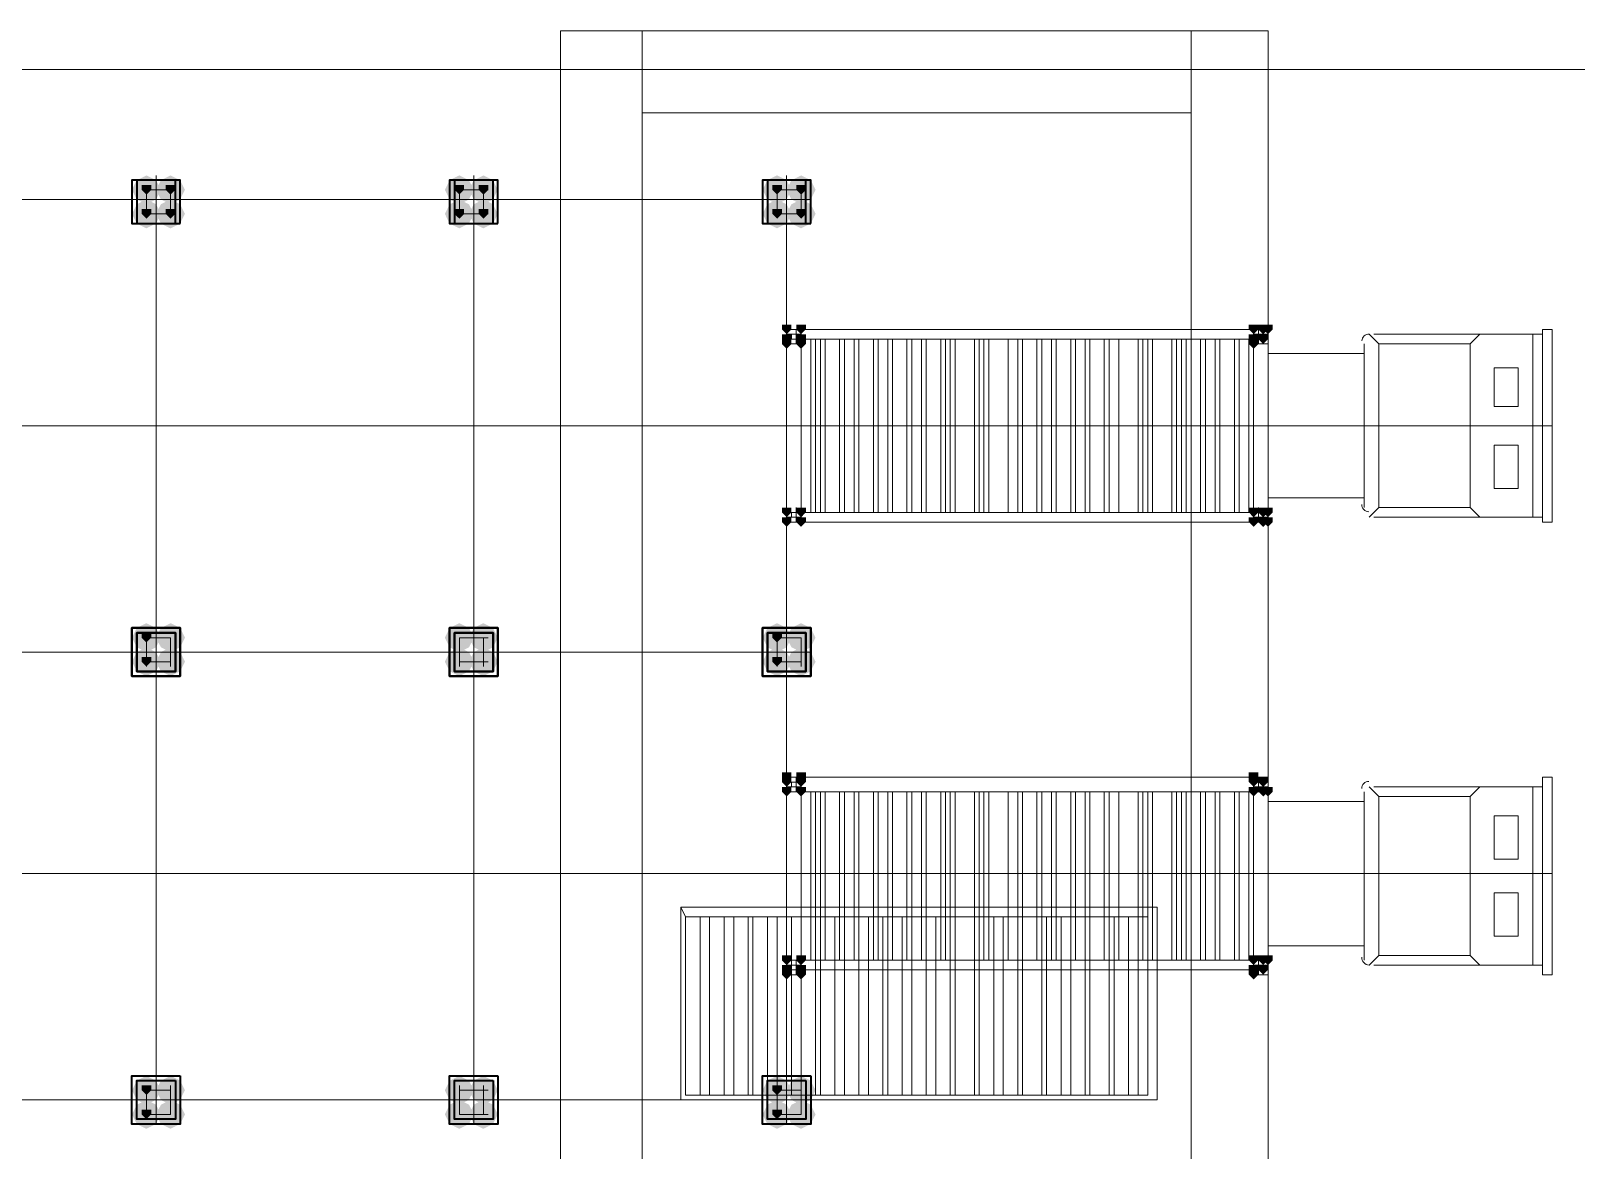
# Model space of a CAD drawing. Header units: millimetres. Extents: x 2315 to 4619, y 1334 to 1897.
# Drawn here: x 3820.27 to 3839.87, y 1516.51 to 1530.7 of the extents above; entities that cross this region are included whole.
import ezdxf

# ---------------------------------------------------------------- set-up
doc = ezdxf.new("R2010")
doc.units = ezdxf.units.MM
for name, color, linetype in [('PDF_9双点划线层', 5, 'Continuous'), ('PDF_中心线层', 1, 'Continuous'), ('PDF_剖面线层', 4, 'Continuous'), ('PDF_双点画线', 5, 'Continuous'), ('PDF_粗实线层', 7, 'Continuous'), ('PDF_细实线层', 7, 'Continuous')]:
    doc.layers.add(name, color=color, linetype=linetype)
doc.layers.add('PDF_转运站初步方案', color=7, linetype='Continuous', true_color=0x00b85c)

msp = doc.modelspace()

# ---------------------------------------------------------------- hatches: boundary and pattern name
at = {"layer": 'PDF_中心线层', "transparency": 33554559}
for points in [[(3821.733, 1528.747), (3821.672, 1528.747), (3821.672, 1528.686), (3821.733, 1528.625), (3821.794, 1528.686), (3821.794, 1528.747)], [(3821.733, 1528.747), (3821.672, 1528.747), (3821.672, 1528.686), (3821.733, 1528.625), (3821.794, 1528.686), (3821.794, 1528.747)], [(3822.039, 1528.747), (3821.978, 1528.747), (3821.978, 1528.686), (3822.039, 1528.625), (3822.1, 1528.686), (3822.1, 1528.747)], [(3825.704, 1528.747), (3825.642, 1528.747), (3825.642, 1528.686), (3825.704, 1528.625), (3825.765, 1528.686), (3825.765, 1528.747)], [(3826.009, 1528.747), (3825.948, 1528.747), (3825.948, 1528.686), (3826.009, 1528.625), (3826.07, 1528.686), (3826.07, 1528.747)], [(3829.735, 1528.747), (3829.674, 1528.747), (3829.674, 1528.686), (3829.735, 1528.625), (3829.796, 1528.686), (3829.796, 1528.747)], [(3829.735, 1528.747), (3829.674, 1528.747), (3829.674, 1528.686), (3829.735, 1528.625), (3829.796, 1528.686), (3829.796, 1528.747)], [(3830.04, 1528.747), (3829.979, 1528.747), (3829.979, 1528.686), (3830.04, 1528.625), (3830.101, 1528.686), (3830.101, 1528.747)], [(3821.733, 1528.442), (3821.672, 1528.442), (3821.672, 1528.381), (3821.733, 1528.32), (3821.794, 1528.381), (3821.794, 1528.442)], [(3821.733, 1528.442), (3821.672, 1528.442), (3821.672, 1528.381), (3821.733, 1528.32), (3821.794, 1528.381), (3821.794, 1528.442)], [(3822.039, 1528.442), (3821.978, 1528.442), (3821.978, 1528.381), (3822.039, 1528.32), (3822.1, 1528.381), (3822.1, 1528.442)], [(3825.704, 1528.442), (3825.642, 1528.442), (3825.642, 1528.381), (3825.704, 1528.32), (3825.765, 1528.381), (3825.765, 1528.442)], [(3826.009, 1528.442), (3825.948, 1528.442), (3825.948, 1528.381), (3826.009, 1528.32), (3826.07, 1528.381), (3826.07, 1528.442)], [(3829.735, 1528.442), (3829.674, 1528.442), (3829.674, 1528.381), (3829.735, 1528.32), (3829.796, 1528.381), (3829.796, 1528.442)], [(3829.735, 1528.442), (3829.674, 1528.442), (3829.674, 1528.381), (3829.735, 1528.32), (3829.796, 1528.381), (3829.796, 1528.442)], [(3830.04, 1528.442), (3829.979, 1528.442), (3829.979, 1528.381), (3830.04, 1528.32), (3830.101, 1528.381), (3830.101, 1528.442)], [(3821.733, 1523.067), (3821.672, 1523.067), (3821.672, 1523.005), (3821.733, 1522.944), (3821.794, 1523.005), (3821.794, 1523.067)], [(3821.733, 1523.067), (3821.672, 1523.067), (3821.672, 1523.005), (3821.733, 1522.944), (3821.794, 1523.005), (3821.794, 1523.067)], [(3829.735, 1523.067), (3829.674, 1523.067), (3829.674, 1523.005), (3829.735, 1522.944), (3829.796, 1523.005), (3829.796, 1523.067)], [(3829.735, 1523.067), (3829.674, 1523.067), (3829.674, 1523.005), (3829.735, 1522.944), (3829.796, 1523.005), (3829.796, 1523.067)], [(3821.733, 1522.761), (3821.672, 1522.761), (3821.672, 1522.7), (3821.733, 1522.639), (3821.794, 1522.7), (3821.794, 1522.761)], [(3821.733, 1522.761), (3821.672, 1522.761), (3821.672, 1522.7), (3821.733, 1522.639), (3821.794, 1522.7), (3821.794, 1522.761)], [(3829.735, 1522.761), (3829.674, 1522.761), (3829.674, 1522.7), (3829.735, 1522.639), (3829.796, 1522.7), (3829.796, 1522.761)], [(3829.735, 1522.761), (3829.674, 1522.761), (3829.674, 1522.7), (3829.735, 1522.639), (3829.796, 1522.7), (3829.796, 1522.761)], [(3821.733, 1517.325), (3821.672, 1517.325), (3821.672, 1517.264), (3821.733, 1517.203), (3821.794, 1517.264), (3821.794, 1517.325)], [(3829.735, 1517.325), (3829.674, 1517.325), (3829.674, 1517.264), (3829.735, 1517.203), (3829.796, 1517.264), (3829.796, 1517.325)], [(3821.733, 1517.02), (3821.672, 1517.02), (3821.672, 1516.958), (3821.733, 1516.897), (3821.794, 1516.958), (3821.794, 1517.02)], [(3829.735, 1517.02), (3829.674, 1517.02), (3829.674, 1516.958), (3829.735, 1516.897), (3829.796, 1516.958), (3829.796, 1517.02)]]:
    msp.add_hatch(color=256, dxfattribs=at).paths.add_polyline_path(points)
at = {"layer": 'PDF_双点画线', "transparency": 33554559}
for points in [[(3829.857, 1526.976), (3829.796, 1526.976), (3829.796, 1526.915), (3829.857, 1526.854), (3829.918, 1526.915), (3829.918, 1526.976)], [(3829.857, 1526.976), (3829.796, 1526.976), (3829.796, 1526.915), (3829.857, 1526.854), (3829.918, 1526.915), (3829.918, 1526.976)], [(3829.857, 1526.976), (3829.796, 1526.976), (3829.796, 1526.915), (3829.857, 1526.854), (3829.918, 1526.915), (3829.918, 1526.976)], [(3829.857, 1526.854), (3829.796, 1526.854), (3829.796, 1526.792), (3829.857, 1526.731), (3829.918, 1526.792), (3829.918, 1526.854)], [(3830.04, 1526.976), (3829.979, 1526.976), (3829.979, 1526.915), (3830.04, 1526.854), (3830.101, 1526.915), (3830.101, 1526.976)], [(3830.04, 1526.976), (3829.979, 1526.976), (3829.979, 1526.915), (3830.04, 1526.854), (3830.101, 1526.915), (3830.101, 1526.976)], [(3830.04, 1526.976), (3829.979, 1526.976), (3829.979, 1526.915), (3830.04, 1526.854), (3830.101, 1526.915), (3830.101, 1526.976)], [(3830.04, 1526.854), (3829.979, 1526.854), (3829.979, 1526.792), (3830.04, 1526.731), (3830.101, 1526.792), (3830.101, 1526.854)], [(3835.782, 1526.976), (3835.721, 1526.976), (3835.721, 1526.915), (3835.782, 1526.854), (3835.843, 1526.915), (3835.843, 1526.976)], [(3835.782, 1526.976), (3835.721, 1526.976), (3835.721, 1526.915), (3835.782, 1526.854), (3835.843, 1526.915), (3835.843, 1526.976)], [(3835.782, 1526.976), (3835.721, 1526.976), (3835.721, 1526.915), (3835.782, 1526.854), (3835.843, 1526.915), (3835.843, 1526.976)], [(3835.782, 1526.854), (3835.721, 1526.854), (3835.721, 1526.792), (3835.782, 1526.731), (3835.843, 1526.792), (3835.843, 1526.854)], [(3835.904, 1526.976), (3835.843, 1526.976), (3835.843, 1526.915), (3835.904, 1526.854), (3835.965, 1526.915), (3835.965, 1526.976)], [(3835.904, 1526.854), (3835.843, 1526.854), (3835.843, 1526.792), (3835.904, 1526.731), (3835.965, 1526.792), (3835.965, 1526.854)], [(3835.965, 1526.976), (3835.904, 1526.976), (3835.904, 1526.915), (3835.965, 1526.854), (3836.026, 1526.915), (3836.026, 1526.976)], [(3829.857, 1526.792), (3829.796, 1526.792), (3829.796, 1526.731), (3829.857, 1526.67), (3829.918, 1526.731), (3829.918, 1526.792)], [(3830.04, 1526.792), (3829.979, 1526.792), (3829.979, 1526.731), (3830.04, 1526.67), (3830.101, 1526.731), (3830.101, 1526.792)], [(3835.782, 1526.792), (3835.721, 1526.792), (3835.721, 1526.731), (3835.782, 1526.67), (3835.843, 1526.731), (3835.843, 1526.792)], [(3829.857, 1524.655), (3829.796, 1524.655), (3829.796, 1524.594), (3829.857, 1524.532), (3829.918, 1524.594), (3829.918, 1524.655)], [(3829.857, 1524.655), (3829.796, 1524.655), (3829.796, 1524.594), (3829.857, 1524.532), (3829.918, 1524.594), (3829.918, 1524.655)], [(3829.857, 1524.655), (3829.796, 1524.655), (3829.796, 1524.594), (3829.857, 1524.532), (3829.918, 1524.594), (3829.918, 1524.655)], [(3830.04, 1524.655), (3829.979, 1524.655), (3829.979, 1524.594), (3830.04, 1524.532), (3830.101, 1524.594), (3830.101, 1524.655)], [(3830.04, 1524.655), (3829.979, 1524.655), (3829.979, 1524.594), (3830.04, 1524.532), (3830.101, 1524.594), (3830.101, 1524.655)], [(3830.04, 1524.655), (3829.979, 1524.655), (3829.979, 1524.594), (3830.04, 1524.532), (3830.101, 1524.594), (3830.101, 1524.655)], [(3835.782, 1524.655), (3835.721, 1524.655), (3835.721, 1524.594), (3835.782, 1524.532), (3835.843, 1524.594), (3835.843, 1524.655)], [(3835.782, 1524.655), (3835.721, 1524.655), (3835.721, 1524.594), (3835.782, 1524.532), (3835.843, 1524.594), (3835.843, 1524.655)], [(3835.782, 1524.655), (3835.721, 1524.655), (3835.721, 1524.594), (3835.782, 1524.532), (3835.843, 1524.594), (3835.843, 1524.655)], [(3835.904, 1524.655), (3835.843, 1524.655), (3835.843, 1524.594), (3835.904, 1524.532), (3835.965, 1524.594), (3835.965, 1524.655)], [(3835.965, 1524.655), (3835.904, 1524.655), (3835.904, 1524.594), (3835.965, 1524.532), (3836.026, 1524.594), (3836.026, 1524.655)], [(3829.857, 1524.532), (3829.796, 1524.532), (3829.796, 1524.471), (3829.857, 1524.41), (3829.918, 1524.471), (3829.918, 1524.532)], [(3829.857, 1524.532), (3829.796, 1524.532), (3829.796, 1524.471), (3829.857, 1524.41), (3829.918, 1524.471), (3829.918, 1524.532)], [(3829.857, 1524.532), (3829.796, 1524.532), (3829.796, 1524.471), (3829.857, 1524.41), (3829.918, 1524.471), (3829.918, 1524.532)], [(3830.04, 1524.532), (3829.979, 1524.532), (3829.979, 1524.471), (3830.04, 1524.41), (3830.101, 1524.471), (3830.101, 1524.532)], [(3830.04, 1524.532), (3829.979, 1524.532), (3829.979, 1524.471), (3830.04, 1524.41), (3830.101, 1524.471), (3830.101, 1524.532)], [(3830.04, 1524.532), (3829.979, 1524.532), (3829.979, 1524.471), (3830.04, 1524.41), (3830.101, 1524.471), (3830.101, 1524.532)], [(3835.782, 1524.532), (3835.721, 1524.532), (3835.721, 1524.471), (3835.782, 1524.41), (3835.843, 1524.471), (3835.843, 1524.532)], [(3835.782, 1524.532), (3835.721, 1524.532), (3835.721, 1524.471), (3835.782, 1524.41), (3835.843, 1524.471), (3835.843, 1524.532)], [(3835.782, 1524.532), (3835.721, 1524.532), (3835.721, 1524.471), (3835.782, 1524.41), (3835.843, 1524.471), (3835.843, 1524.532)], [(3835.904, 1524.532), (3835.843, 1524.532), (3835.843, 1524.471), (3835.904, 1524.41), (3835.965, 1524.471), (3835.965, 1524.532)], [(3835.965, 1524.532), (3835.904, 1524.532), (3835.904, 1524.471), (3835.965, 1524.41), (3836.026, 1524.471), (3836.026, 1524.532)], [(3829.857, 1521.295), (3829.796, 1521.295), (3829.796, 1521.234), (3829.857, 1521.173), (3829.918, 1521.234), (3829.918, 1521.295)], [(3829.857, 1521.234), (3829.796, 1521.234), (3829.796, 1521.173), (3829.857, 1521.112), (3829.918, 1521.173), (3829.918, 1521.234)], [(3830.04, 1521.295), (3829.979, 1521.295), (3829.979, 1521.234), (3830.04, 1521.173), (3830.101, 1521.234), (3830.101, 1521.295)], [(3830.04, 1521.234), (3829.979, 1521.234), (3829.979, 1521.173), (3830.04, 1521.112), (3830.101, 1521.173), (3830.101, 1521.234)], [(3835.782, 1521.295), (3835.721, 1521.295), (3835.721, 1521.234), (3835.782, 1521.173), (3835.843, 1521.234), (3835.843, 1521.295)], [(3835.782, 1521.234), (3835.721, 1521.234), (3835.721, 1521.173), (3835.782, 1521.112), (3835.843, 1521.173), (3835.843, 1521.234)], [(3835.904, 1521.234), (3835.843, 1521.234), (3835.843, 1521.173), (3835.904, 1521.112), (3835.965, 1521.173), (3835.965, 1521.234)], [(3829.857, 1521.112), (3829.796, 1521.112), (3829.796, 1521.051), (3829.857, 1520.99), (3829.918, 1521.051), (3829.918, 1521.112)], [(3829.857, 1521.112), (3829.796, 1521.112), (3829.796, 1521.051), (3829.857, 1520.99), (3829.918, 1521.051), (3829.918, 1521.112)], [(3829.857, 1521.112), (3829.796, 1521.112), (3829.796, 1521.051), (3829.857, 1520.99), (3829.918, 1521.051), (3829.918, 1521.112)], [(3830.04, 1521.112), (3829.979, 1521.112), (3829.979, 1521.051), (3830.04, 1520.99), (3830.101, 1521.051), (3830.101, 1521.112)], [(3830.04, 1521.112), (3829.979, 1521.112), (3829.979, 1521.051), (3830.04, 1520.99), (3830.101, 1521.051), (3830.101, 1521.112)], [(3830.04, 1521.112), (3829.979, 1521.112), (3829.979, 1521.051), (3830.04, 1520.99), (3830.101, 1521.051), (3830.101, 1521.112)], [(3835.782, 1521.112), (3835.721, 1521.112), (3835.721, 1521.051), (3835.782, 1520.99), (3835.843, 1521.051), (3835.843, 1521.112)], [(3835.782, 1521.112), (3835.721, 1521.112), (3835.721, 1521.051), (3835.782, 1520.99), (3835.843, 1521.051), (3835.843, 1521.112)], [(3835.782, 1521.112), (3835.721, 1521.112), (3835.721, 1521.051), (3835.782, 1520.99), (3835.843, 1521.051), (3835.843, 1521.112)], [(3835.904, 1521.112), (3835.843, 1521.112), (3835.843, 1521.051), (3835.904, 1520.99), (3835.965, 1521.051), (3835.965, 1521.112)], [(3835.965, 1521.112), (3835.904, 1521.112), (3835.904, 1521.051), (3835.965, 1520.99), (3836.026, 1521.051), (3836.026, 1521.112)], [(3829.857, 1518.974), (3829.796, 1518.974), (3829.796, 1518.913), (3829.857, 1518.852), (3829.918, 1518.913), (3829.918, 1518.974)], [(3829.857, 1518.974), (3829.796, 1518.974), (3829.796, 1518.913), (3829.857, 1518.852), (3829.918, 1518.913), (3829.918, 1518.974)], [(3829.857, 1518.974), (3829.796, 1518.974), (3829.796, 1518.913), (3829.857, 1518.852), (3829.918, 1518.913), (3829.918, 1518.974)], [(3830.04, 1518.974), (3829.979, 1518.974), (3829.979, 1518.913), (3830.04, 1518.852), (3830.101, 1518.913), (3830.101, 1518.974)], [(3830.04, 1518.974), (3829.979, 1518.974), (3829.979, 1518.913), (3830.04, 1518.852), (3830.101, 1518.913), (3830.101, 1518.974)], [(3830.04, 1518.974), (3829.979, 1518.974), (3829.979, 1518.913), (3830.04, 1518.852), (3830.101, 1518.913), (3830.101, 1518.974)], [(3835.782, 1518.974), (3835.721, 1518.974), (3835.721, 1518.913), (3835.782, 1518.852), (3835.843, 1518.913), (3835.843, 1518.974)], [(3835.782, 1518.974), (3835.721, 1518.974), (3835.721, 1518.913), (3835.782, 1518.852), (3835.843, 1518.913), (3835.843, 1518.974)], [(3835.782, 1518.974), (3835.721, 1518.974), (3835.721, 1518.913), (3835.782, 1518.852), (3835.843, 1518.913), (3835.843, 1518.974)], [(3835.904, 1518.974), (3835.843, 1518.974), (3835.843, 1518.913), (3835.904, 1518.852), (3835.965, 1518.913), (3835.965, 1518.974)], [(3835.965, 1518.974), (3835.904, 1518.974), (3835.904, 1518.913), (3835.965, 1518.852), (3836.026, 1518.913), (3836.026, 1518.974)], [(3829.857, 1518.852), (3829.796, 1518.852), (3829.796, 1518.791), (3829.857, 1518.73), (3829.918, 1518.791), (3829.918, 1518.852)], [(3829.857, 1518.791), (3829.796, 1518.791), (3829.796, 1518.73), (3829.857, 1518.669), (3829.918, 1518.73), (3829.918, 1518.791)], [(3830.04, 1518.852), (3829.979, 1518.852), (3829.979, 1518.791), (3830.04, 1518.73), (3830.101, 1518.791), (3830.101, 1518.852)], [(3830.04, 1518.791), (3829.979, 1518.791), (3829.979, 1518.73), (3830.04, 1518.669), (3830.101, 1518.73), (3830.101, 1518.791)], [(3835.782, 1518.852), (3835.721, 1518.852), (3835.721, 1518.791), (3835.782, 1518.73), (3835.843, 1518.791), (3835.843, 1518.852)], [(3835.782, 1518.791), (3835.721, 1518.791), (3835.721, 1518.73), (3835.782, 1518.669), (3835.843, 1518.73), (3835.843, 1518.791)], [(3835.904, 1518.852), (3835.843, 1518.852), (3835.843, 1518.791), (3835.904, 1518.73), (3835.965, 1518.791), (3835.965, 1518.852)]]:
    msp.add_hatch(color=256, dxfattribs=at).paths.add_polyline_path(points)
at = {"layer": 'PDF_粗实线层', "transparency": 33554559}
for points in [[(3821.733, 1528.869), (3821.611, 1528.808), (3821.55, 1528.686), (3821.611, 1528.564), (3821.733, 1528.503), (3821.855, 1528.564), (3821.917, 1528.686), (3821.855, 1528.808)], [(3822.039, 1528.869), (3821.917, 1528.808), (3821.855, 1528.686), (3821.917, 1528.564), (3822.039, 1528.503), (3822.161, 1528.564), (3822.222, 1528.686), (3822.161, 1528.808)], [(3825.704, 1528.869), (3825.581, 1528.808), (3825.52, 1528.686), (3825.581, 1528.564), (3825.704, 1528.503), (3825.826, 1528.564), (3825.887, 1528.686), (3825.826, 1528.808)], [(3826.009, 1528.869), (3825.887, 1528.808), (3825.826, 1528.686), (3825.887, 1528.564), (3826.009, 1528.503), (3826.131, 1528.564), (3826.192, 1528.686), (3826.131, 1528.808)], [(3829.735, 1528.869), (3829.613, 1528.808), (3829.552, 1528.686), (3829.613, 1528.564), (3829.735, 1528.503), (3829.857, 1528.564), (3829.918, 1528.686), (3829.857, 1528.808)], [(3830.04, 1528.869), (3829.918, 1528.808), (3829.857, 1528.686), (3829.918, 1528.564), (3830.04, 1528.503), (3830.162, 1528.564), (3830.224, 1528.686), (3830.162, 1528.808)], [(3821.733, 1528.564), (3821.611, 1528.503), (3821.55, 1528.381), (3821.611, 1528.258), (3821.733, 1528.197), (3821.855, 1528.258), (3821.917, 1528.381), (3821.855, 1528.503)], [(3822.039, 1528.564), (3821.917, 1528.503), (3821.855, 1528.381), (3821.917, 1528.258), (3822.039, 1528.197), (3822.161, 1528.258), (3822.222, 1528.381), (3822.161, 1528.503)], [(3825.704, 1528.564), (3825.581, 1528.503), (3825.52, 1528.381), (3825.581, 1528.258), (3825.704, 1528.197), (3825.826, 1528.258), (3825.887, 1528.381), (3825.826, 1528.503)], [(3826.009, 1528.564), (3825.887, 1528.503), (3825.826, 1528.381), (3825.887, 1528.258), (3826.009, 1528.197), (3826.131, 1528.258), (3826.192, 1528.381), (3826.131, 1528.503)], [(3829.735, 1528.564), (3829.613, 1528.503), (3829.552, 1528.381), (3829.613, 1528.258), (3829.735, 1528.197), (3829.857, 1528.258), (3829.918, 1528.381), (3829.857, 1528.503)], [(3830.04, 1528.564), (3829.918, 1528.503), (3829.857, 1528.381), (3829.918, 1528.258), (3830.04, 1528.197), (3830.162, 1528.258), (3830.224, 1528.381), (3830.162, 1528.503)], [(3821.733, 1523.189), (3821.611, 1523.128), (3821.55, 1523.005), (3821.611, 1522.883), (3821.733, 1522.822), (3821.855, 1522.883), (3821.917, 1523.005), (3821.855, 1523.128)], [(3821.733, 1523.189), (3821.611, 1523.128), (3821.55, 1523.005), (3821.611, 1522.883), (3821.733, 1522.822), (3821.855, 1522.883), (3821.917, 1523.005), (3821.855, 1523.128)], [(3822.039, 1523.189), (3821.917, 1523.128), (3821.855, 1523.005), (3821.917, 1522.883), (3822.039, 1522.822), (3822.161, 1522.883), (3822.222, 1523.005), (3822.161, 1523.128)], [(3822.039, 1523.189), (3821.917, 1523.128), (3821.855, 1523.005), (3821.917, 1522.883), (3822.039, 1522.822), (3822.161, 1522.883), (3822.222, 1523.005), (3822.161, 1523.128)], [(3825.704, 1523.189), (3825.581, 1523.128), (3825.52, 1523.005), (3825.581, 1522.883), (3825.704, 1522.822), (3825.826, 1522.883), (3825.887, 1523.005), (3825.826, 1523.128)], [(3825.704, 1523.189), (3825.581, 1523.128), (3825.52, 1523.005), (3825.581, 1522.883), (3825.704, 1522.822), (3825.826, 1522.883), (3825.887, 1523.005), (3825.826, 1523.128)], [(3826.009, 1523.189), (3825.887, 1523.128), (3825.826, 1523.005), (3825.887, 1522.883), (3826.009, 1522.822), (3826.131, 1522.883), (3826.192, 1523.005), (3826.131, 1523.128)], [(3826.009, 1523.189), (3825.887, 1523.128), (3825.826, 1523.005), (3825.887, 1522.883), (3826.009, 1522.822), (3826.131, 1522.883), (3826.192, 1523.005), (3826.131, 1523.128)], [(3829.735, 1523.189), (3829.613, 1523.128), (3829.552, 1523.005), (3829.613, 1522.883), (3829.735, 1522.822), (3829.857, 1522.883), (3829.918, 1523.005), (3829.857, 1523.128)], [(3829.735, 1523.189), (3829.613, 1523.128), (3829.552, 1523.005), (3829.613, 1522.883), (3829.735, 1522.822), (3829.857, 1522.883), (3829.918, 1523.005), (3829.857, 1523.128)], [(3830.04, 1523.189), (3829.918, 1523.128), (3829.857, 1523.005), (3829.918, 1522.883), (3830.04, 1522.822), (3830.162, 1522.883), (3830.224, 1523.005), (3830.162, 1523.128)], [(3830.04, 1523.189), (3829.918, 1523.128), (3829.857, 1523.005), (3829.918, 1522.883), (3830.04, 1522.822), (3830.162, 1522.883), (3830.224, 1523.005), (3830.162, 1523.128)], [(3821.733, 1522.883), (3821.611, 1522.822), (3821.55, 1522.7), (3821.611, 1522.578), (3821.733, 1522.517), (3821.855, 1522.578), (3821.917, 1522.7), (3821.855, 1522.822)], [(3821.733, 1522.883), (3821.611, 1522.822), (3821.55, 1522.7), (3821.611, 1522.578), (3821.733, 1522.517), (3821.855, 1522.578), (3821.917, 1522.7), (3821.855, 1522.822)], [(3822.039, 1522.883), (3821.917, 1522.822), (3821.855, 1522.7), (3821.917, 1522.578), (3822.039, 1522.517), (3822.161, 1522.578), (3822.222, 1522.7), (3822.161, 1522.822)], [(3822.039, 1522.883), (3821.917, 1522.822), (3821.855, 1522.7), (3821.917, 1522.578), (3822.039, 1522.517), (3822.161, 1522.578), (3822.222, 1522.7), (3822.161, 1522.822)], [(3825.704, 1522.883), (3825.581, 1522.822), (3825.52, 1522.7), (3825.581, 1522.578), (3825.704, 1522.517), (3825.826, 1522.578), (3825.887, 1522.7), (3825.826, 1522.822)], [(3825.704, 1522.883), (3825.581, 1522.822), (3825.52, 1522.7), (3825.581, 1522.578), (3825.704, 1522.517), (3825.826, 1522.578), (3825.887, 1522.7), (3825.826, 1522.822)], [(3826.009, 1522.883), (3825.887, 1522.822), (3825.826, 1522.7), (3825.887, 1522.578), (3826.009, 1522.517), (3826.131, 1522.578), (3826.192, 1522.7), (3826.131, 1522.822)], [(3826.009, 1522.883), (3825.887, 1522.822), (3825.826, 1522.7), (3825.887, 1522.578), (3826.009, 1522.517), (3826.131, 1522.578), (3826.192, 1522.7), (3826.131, 1522.822)], [(3829.735, 1522.883), (3829.613, 1522.822), (3829.552, 1522.7), (3829.613, 1522.578), (3829.735, 1522.517), (3829.857, 1522.578), (3829.918, 1522.7), (3829.857, 1522.822)], [(3829.735, 1522.883), (3829.613, 1522.822), (3829.552, 1522.7), (3829.613, 1522.578), (3829.735, 1522.517), (3829.857, 1522.578), (3829.918, 1522.7), (3829.857, 1522.822)], [(3830.04, 1522.883), (3829.918, 1522.822), (3829.857, 1522.7), (3829.918, 1522.578), (3830.04, 1522.517), (3830.162, 1522.578), (3830.224, 1522.7), (3830.162, 1522.822)], [(3830.04, 1522.883), (3829.918, 1522.822), (3829.857, 1522.7), (3829.918, 1522.578), (3830.04, 1522.517), (3830.162, 1522.578), (3830.224, 1522.7), (3830.162, 1522.822)], [(3821.733, 1517.447), (3821.611, 1517.386), (3821.55, 1517.264), (3821.611, 1517.142), (3821.733, 1517.081), (3821.855, 1517.142), (3821.917, 1517.264), (3821.855, 1517.386)], [(3822.039, 1517.447), (3821.917, 1517.386), (3821.855, 1517.264), (3821.917, 1517.142), (3822.039, 1517.081), (3822.161, 1517.142), (3822.222, 1517.264), (3822.161, 1517.386)], [(3825.704, 1517.447), (3825.581, 1517.386), (3825.52, 1517.264), (3825.581, 1517.142), (3825.704, 1517.081), (3825.826, 1517.142), (3825.887, 1517.264), (3825.826, 1517.386)], [(3826.009, 1517.447), (3825.887, 1517.386), (3825.826, 1517.264), (3825.887, 1517.142), (3826.009, 1517.081), (3826.131, 1517.142), (3826.192, 1517.264), (3826.131, 1517.386)], [(3829.735, 1517.447), (3829.613, 1517.386), (3829.552, 1517.264), (3829.613, 1517.142), (3829.735, 1517.081), (3829.857, 1517.142), (3829.918, 1517.264), (3829.857, 1517.386)], [(3830.04, 1517.447), (3829.918, 1517.386), (3829.857, 1517.264), (3829.918, 1517.142), (3830.04, 1517.081), (3830.162, 1517.142), (3830.224, 1517.264), (3830.162, 1517.386)], [(3821.733, 1517.142), (3821.611, 1517.081), (3821.55, 1516.958), (3821.611, 1516.836), (3821.733, 1516.775), (3821.855, 1516.836), (3821.917, 1516.958), (3821.855, 1517.081)], [(3822.039, 1517.142), (3821.917, 1517.081), (3821.855, 1516.958), (3821.917, 1516.836), (3822.039, 1516.775), (3822.161, 1516.836), (3822.222, 1516.958), (3822.161, 1517.081)], [(3825.704, 1517.142), (3825.581, 1517.081), (3825.52, 1516.958), (3825.581, 1516.836), (3825.704, 1516.775), (3825.826, 1516.836), (3825.887, 1516.958), (3825.826, 1517.081)], [(3826.009, 1517.142), (3825.887, 1517.081), (3825.826, 1516.958), (3825.887, 1516.836), (3826.009, 1516.775), (3826.131, 1516.836), (3826.192, 1516.958), (3826.131, 1517.081)], [(3829.735, 1517.142), (3829.613, 1517.081), (3829.552, 1516.958), (3829.613, 1516.836), (3829.735, 1516.775), (3829.857, 1516.836), (3829.918, 1516.958), (3829.857, 1517.081)], [(3830.04, 1517.142), (3829.918, 1517.081), (3829.857, 1516.958), (3829.918, 1516.836), (3830.04, 1516.775), (3830.162, 1516.836), (3830.224, 1516.958), (3830.162, 1517.081)]]:
    msp.add_hatch(color=256, dxfattribs=at).paths.add_polyline_path(points)

# ---------------------------------------------------------------- linework, layer by layer
at = {"layer": 'PDF_9双点划线层', "lineweight": 20}
for points in [[(3828.574, 1519.463), (3828.513, 1519.585)], [(3834.56, 1517.142), (3834.56, 1519.585), (3828.513, 1519.585), (3828.513, 1517.142)], [(3834.56, 1517.142), (3834.56, 1519.585), (3828.513, 1519.585), (3828.513, 1517.142)], [(3834.438, 1517.203), (3834.438, 1519.463), (3828.574, 1519.463), (3828.574, 1517.203)], [(3834.438, 1517.203), (3834.438, 1519.463), (3828.574, 1519.463), (3828.574, 1517.203)], [(3828.758, 1519.463), (3828.758, 1517.203)], [(3828.88, 1519.463), (3828.88, 1517.203)], [(3829.063, 1519.463), (3829.063, 1517.203)], [(3829.185, 1519.463), (3829.185, 1517.203)], [(3829.368, 1519.463), (3829.368, 1517.203)], [(3829.429, 1519.463), (3829.429, 1517.203)], [(3829.613, 1519.463), (3829.613, 1517.203)], [(3829.735, 1519.463), (3829.735, 1517.203)], [(3829.918, 1519.463), (3829.918, 1517.203)], [(3830.04, 1519.463), (3830.04, 1517.203)], [(3830.224, 1519.463), (3830.224, 1517.203)], [(3830.285, 1519.463), (3830.285, 1517.203)], [(3830.468, 1519.463), (3830.468, 1517.203)], [(3830.59, 1519.463), (3830.59, 1517.203)], [(3830.773, 1519.463), (3830.773, 1517.203)], [(3830.895, 1519.463), (3830.895, 1517.203)], [(3831.079, 1519.463), (3831.079, 1517.203)], [(3831.14, 1519.463), (3831.14, 1517.203)], [(3831.323, 1519.463), (3831.323, 1517.203)], [(3831.445, 1519.463), (3831.445, 1517.203)], [(3831.628, 1519.463), (3831.628, 1517.203)], [(3831.751, 1519.463), (3831.751, 1517.203)], [(3831.934, 1519.463), (3831.934, 1517.203)], [(3831.995, 1519.463), (3831.995, 1517.203)], [(3832.239, 1519.463), (3832.239, 1517.203)], [(3832.3, 1519.463), (3832.3, 1517.203)], [(3832.484, 1519.463), (3832.484, 1517.203)], [(3832.606, 1519.463), (3832.606, 1517.203)], [(3832.789, 1519.463), (3832.789, 1517.203)], [(3832.85, 1519.463), (3832.85, 1517.203)], [(3833.094, 1519.463), (3833.094, 1517.203)], [(3833.155, 1519.463), (3833.155, 1517.203)], [(3833.339, 1519.463), (3833.339, 1517.203)], [(3833.461, 1519.463), (3833.461, 1517.203)], [(3833.644, 1519.463), (3833.644, 1517.203)], [(3833.705, 1519.463), (3833.705, 1517.203)], [(3833.949, 1519.463), (3833.949, 1517.203)], [(3834.011, 1519.463), (3834.011, 1517.203)], [(3834.194, 1519.463), (3834.194, 1517.203)], [(3834.316, 1519.463), (3834.316, 1517.203)], [(3834.56, 1517.142), (3828.513, 1517.142)]]:
    msp.add_lwpolyline(points, close=True, dxfattribs=at)
at = {"layer": 'PDF_中心线层', "lineweight": 18}
for points in [[(3821.855, 1528.869), (3821.855, 1528.258), (3821.855, 1528.808)], [(3825.887, 1528.869), (3825.887, 1528.258), (3825.887, 1528.808)], [(3829.857, 1528.869), (3829.857, 1528.258), (3829.857, 1528.808)], [(3821.855, 1528.32), (3821.855, 1528.747)], [(3822.039, 1528.686), (3821.978, 1528.686)], [(3825.704, 1528.686), (3825.765, 1528.686)], [(3825.887, 1528.32), (3825.887, 1528.747)], [(3826.07, 1528.686), (3826.009, 1528.686)], [(3829.857, 1528.32), (3829.857, 1528.747)], [(3830.04, 1528.686), (3829.979, 1528.686)], [(3821.55, 1528.564), (3822.161, 1528.564), (3821.611, 1528.564)], [(3822.1, 1528.564), (3821.672, 1528.564)], [(3821.855, 1528.564), (3821.855, 1522.822), (3821.855, 1517.142)], [(3822.039, 1528.381), (3821.978, 1528.381)], [(3826.192, 1528.564), (3825.581, 1528.564)], [(3826.131, 1528.564), (3825.642, 1528.564)], [(3826.07, 1528.564), (3825.704, 1528.564)], [(3825.704, 1528.381), (3825.765, 1528.381)], [(3825.887, 1528.564), (3825.887, 1522.822), (3825.887, 1517.142)], [(3826.07, 1528.381), (3826.009, 1528.381)], [(3830.162, 1528.564), (3829.552, 1528.564)], [(3829.674, 1528.564), (3830.101, 1528.564), (3829.613, 1528.564)], [(3830.04, 1528.381), (3829.979, 1528.381)], [(3812.205, 1525.693), (3829.857, 1525.693), (3839.569, 1525.693)], [(3812.205, 1520.012), (3829.857, 1520.012), (3839.569, 1520.012)], [(3821.855, 1517.447), (3821.855, 1516.836)], [(3825.887, 1517.447), (3825.887, 1516.836)], [(3829.857, 1517.447), (3829.857, 1516.836)], [(3821.733, 1517.264), (3821.733, 1517.325)], [(3821.855, 1517.386), (3821.855, 1516.897)], [(3821.855, 1517.325), (3821.855, 1516.958)], [(3822.039, 1517.325), (3822.039, 1517.264), (3821.978, 1517.264)], [(3825.704, 1517.325), (3825.704, 1517.264), (3825.765, 1517.264)], [(3825.887, 1517.386), (3825.887, 1516.897)], [(3825.887, 1517.325), (3825.887, 1516.958)], [(3826.07, 1517.264), (3826.009, 1517.264), (3826.009, 1517.325)], [(3829.735, 1517.264), (3829.735, 1517.325)], [(3829.857, 1517.386), (3829.857, 1516.897)], [(3829.857, 1517.325), (3829.857, 1516.958)], [(3830.04, 1517.325), (3830.04, 1517.264), (3829.979, 1517.264)], [(3821.55, 1517.142), (3822.161, 1517.142), (3821.611, 1517.142)], [(3822.1, 1517.142), (3821.672, 1517.142)], [(3821.733, 1517.02), (3821.733, 1516.958)], [(3822.039, 1517.02), (3822.039, 1516.958), (3821.978, 1516.958)], [(3826.192, 1517.142), (3825.581, 1517.142)], [(3826.131, 1517.142), (3825.642, 1517.142)], [(3826.07, 1517.142), (3825.704, 1517.142)], [(3825.704, 1517.02), (3825.704, 1516.958), (3825.765, 1516.958)], [(3826.07, 1516.958), (3826.009, 1516.958), (3826.009, 1517.02)], [(3830.162, 1517.142), (3829.552, 1517.142)], [(3829.674, 1517.142), (3830.101, 1517.142), (3829.613, 1517.142)], [(3829.735, 1517.02), (3829.735, 1516.958)], [(3830.04, 1517.02), (3830.04, 1516.958), (3829.979, 1516.958)]]:
    msp.add_lwpolyline(points, dxfattribs=at)
for points in [[(3822.039, 1528.686), (3821.733, 1528.686), (3821.733, 1528.381), (3822.039, 1528.381)], [(3826.009, 1528.686), (3825.704, 1528.686), (3825.704, 1528.381), (3826.009, 1528.381)], [(3830.04, 1528.686), (3829.735, 1528.686), (3829.735, 1528.381), (3830.04, 1528.381)], [(3817.885, 1528.564), (3817.885, 1522.822), (3829.857, 1522.822), (3829.857, 1528.564)], [(3821.855, 1522.517), (3821.855, 1523.128)], [(3825.887, 1522.517), (3825.887, 1523.128)], [(3829.857, 1522.517), (3829.857, 1523.128)], [(3822.039, 1523.005), (3821.733, 1523.005), (3821.733, 1522.7), (3822.039, 1522.7)], [(3821.733, 1523.005), (3821.733, 1522.944)], [(3822.039, 1522.7), (3821.733, 1522.7), (3821.733, 1523.005), (3822.039, 1523.005)], [(3821.855, 1522.639), (3821.855, 1523.067), (3821.855, 1522.578), (3821.855, 1523.067)], [(3821.978, 1523.005), (3822.039, 1523.005), (3822.039, 1522.944), (3822.039, 1523.005)], [(3826.009, 1523.005), (3825.704, 1523.005), (3825.704, 1522.7), (3826.009, 1522.7)], [(3825.765, 1523.005), (3825.704, 1523.005), (3825.704, 1522.944), (3825.704, 1523.005)], [(3826.009, 1522.7), (3825.704, 1522.7), (3825.704, 1523.005), (3826.009, 1523.005)], [(3825.887, 1522.639), (3825.887, 1523.067), (3825.887, 1522.578), (3825.887, 1523.067)], [(3826.009, 1522.944), (3826.009, 1523.005), (3826.07, 1523.005), (3826.009, 1523.005)], [(3830.04, 1523.005), (3829.735, 1523.005), (3829.735, 1522.7), (3830.04, 1522.7)], [(3829.735, 1523.005), (3829.735, 1522.944)], [(3830.04, 1522.7), (3829.735, 1522.7), (3829.735, 1523.005), (3830.04, 1523.005)], [(3829.857, 1522.639), (3829.857, 1523.067), (3829.857, 1522.578), (3829.857, 1523.067)], [(3829.979, 1523.005), (3830.04, 1523.005), (3830.04, 1522.944), (3830.04, 1523.005)], [(3817.885, 1522.822), (3817.885, 1517.142), (3829.857, 1517.142), (3829.857, 1522.822)], [(3821.55, 1522.822), (3822.161, 1522.822), (3821.611, 1522.822), (3822.161, 1522.822)], [(3821.672, 1522.822), (3822.1, 1522.822)], [(3821.733, 1522.639), (3821.733, 1522.7)], [(3821.978, 1522.7), (3822.039, 1522.7), (3822.039, 1522.639), (3822.039, 1522.7)], [(3825.581, 1522.822), (3826.192, 1522.822)], [(3825.642, 1522.822), (3826.131, 1522.822)], [(3825.704, 1522.822), (3826.07, 1522.822)], [(3825.765, 1522.7), (3825.704, 1522.7), (3825.704, 1522.639), (3825.704, 1522.7)], [(3826.009, 1522.639), (3826.009, 1522.7), (3826.07, 1522.7), (3826.009, 1522.7)], [(3829.552, 1522.822), (3830.162, 1522.822)], [(3829.674, 1522.822), (3830.101, 1522.822), (3829.613, 1522.822), (3830.101, 1522.822)], [(3829.735, 1522.639), (3829.735, 1522.7)], [(3829.979, 1522.7), (3830.04, 1522.7), (3830.04, 1522.639), (3830.04, 1522.7)], [(3822.039, 1516.958), (3821.733, 1516.958), (3821.733, 1517.264), (3822.039, 1517.264)], [(3826.009, 1516.958), (3825.704, 1516.958), (3825.704, 1517.264), (3826.009, 1517.264)], [(3830.04, 1516.958), (3829.735, 1516.958), (3829.735, 1517.264), (3830.04, 1517.264)]]:
    msp.add_lwpolyline(points, close=True, dxfattribs=at)
at = {"layer": 'PDF_剖面线层', "lineweight": 18}
for points in [[(3837.37, 1526.731), (3837.248, 1526.854, 0.414215), (3837.155, 1526.771)], [(3838.531, 1518.974), (3838.531, 1520.99), (3837.37, 1520.99), (3837.37, 1518.974), (3837.248, 1518.852, -0.414215), (3837.155, 1518.952)]]:
    msp.add_lwpolyline(points, format="xyb", dxfattribs=at)
for points in [[(3837.859, 1526.854), (3839.447, 1526.854), (3837.309, 1526.854)], [(3838.531, 1526.731), (3838.653, 1526.854)], [(3839.325, 1524.532), (3839.325, 1524.655), (3839.325, 1526.854), (3839.325, 1526.67)], [(3839.569, 1524.777), (3839.569, 1524.471), (3839.447, 1524.471), (3839.447, 1526.915), (3839.569, 1526.915), (3839.569, 1525.693)], [(3837.187, 1526.731), (3837.187, 1524.655)], [(3838.531, 1524.655), (3838.531, 1526.731), (3837.37, 1526.731), (3837.37, 1524.655), (3837.248, 1524.532)], [(3837.37, 1524.655), (3838.531, 1524.655), (3838.653, 1524.532)], [(3837.859, 1524.532), (3839.447, 1524.532), (3837.309, 1524.532)], [(3839.569, 1519.096), (3839.569, 1518.73), (3839.447, 1518.73), (3839.447, 1521.234), (3839.569, 1521.234), (3839.569, 1520.012)], [(3837.187, 1521.051), (3837.187, 1518.913)], [(3837.37, 1520.99), (3837.248, 1521.112)], [(3837.859, 1521.112), (3839.447, 1521.112), (3837.309, 1521.112)], [(3838.531, 1520.99), (3838.653, 1521.112)], [(3839.325, 1518.852), (3839.325, 1518.974), (3839.325, 1521.112), (3839.325, 1520.99)], [(3837.37, 1518.974), (3838.531, 1518.974), (3838.653, 1518.852)], [(3837.859, 1518.852), (3839.447, 1518.852), (3837.309, 1518.852)]]:
    msp.add_lwpolyline(points, dxfattribs=at)
for points in [[(3839.569, 1524.777), (3839.569, 1526.609)], [(3839.141, 1526.426), (3838.836, 1526.426), (3838.836, 1525.937), (3839.141, 1525.937)], [(3839.141, 1524.899), (3838.836, 1524.899), (3838.836, 1525.449), (3839.141, 1525.449)], [(3839.141, 1520.745), (3838.836, 1520.745), (3838.836, 1520.196), (3839.141, 1520.196)], [(3839.569, 1519.096), (3839.569, 1520.868)], [(3839.141, 1519.218), (3838.836, 1519.218), (3838.836, 1519.768), (3839.141, 1519.768)]]:
    msp.add_lwpolyline(points, close=True, dxfattribs=at)
for centre, start, end in [((3837.246, 1524.694), 179.9999, 270.0001), ((3837.246, 1521.09), 89.9999, 180.0001)]:
    msp.add_arc(centre, 0.0916, start, end, dxfattribs=at)
at = {"layer": 'PDF_双点画线', "lineweight": 18}
for points in [[(3830.04, 1526.731), (3830.04, 1526.792), (3830.04, 1526.915), (3829.857, 1526.915), (3829.857, 1526.792), (3829.857, 1526.731)], [(3830.04, 1526.854), (3830.04, 1526.792), (3829.979, 1526.792), (3829.918, 1526.792), (3829.918, 1526.854), (3829.979, 1526.854)], [(3835.965, 1526.915), (3835.904, 1526.915), (3835.782, 1526.915), (3835.782, 1526.792), (3835.782, 1526.854), (3835.843, 1526.854), (3835.904, 1526.854), (3835.904, 1526.792), (3835.843, 1526.792), (3835.782, 1526.792), (3835.782, 1526.731), (3835.904, 1526.731), (3835.965, 1526.731), (3835.965, 1526.792)], [(3830.04, 1524.471), (3830.04, 1524.594), (3829.857, 1524.594), (3829.857, 1524.471)], [(3830.04, 1524.594), (3830.04, 1524.532), (3829.979, 1524.532), (3829.918, 1524.532), (3829.918, 1524.594), (3829.979, 1524.594)], [(3835.965, 1524.594), (3835.904, 1524.594), (3835.843, 1524.594), (3835.782, 1524.594), (3835.904, 1524.594), (3835.904, 1524.532), (3835.843, 1524.532), (3835.782, 1524.532), (3835.782, 1524.594), (3835.782, 1524.471), (3835.904, 1524.471), (3835.965, 1524.471)], [(3829.857, 1521.051), (3830.04, 1521.051), (3830.04, 1521.173), (3830.04, 1521.112), (3829.979, 1521.112), (3829.918, 1521.112), (3829.918, 1521.173), (3829.979, 1521.173), (3830.04, 1521.173), (3830.04, 1521.234), (3829.857, 1521.234), (3829.857, 1521.173)], [(3835.904, 1521.234), (3835.782, 1521.234), (3835.782, 1521.173), (3835.843, 1521.173), (3835.904, 1521.173), (3835.904, 1521.112), (3835.843, 1521.112), (3835.782, 1521.112), (3835.782, 1521.173), (3835.782, 1521.051), (3835.904, 1521.051), (3835.965, 1521.051), (3835.965, 1521.173), (3835.965, 1521.234)], [(3830.04, 1518.73), (3830.04, 1518.791), (3830.04, 1518.913), (3829.857, 1518.913), (3829.857, 1518.791), (3829.857, 1518.73)], [(3830.04, 1518.852), (3830.04, 1518.791), (3829.979, 1518.791), (3829.918, 1518.791), (3829.918, 1518.852), (3829.979, 1518.852)], [(3835.965, 1518.913), (3835.904, 1518.913), (3835.782, 1518.913), (3835.782, 1518.791), (3835.782, 1518.852), (3835.843, 1518.852), (3835.904, 1518.852), (3835.904, 1518.791), (3835.843, 1518.791), (3835.782, 1518.791), (3835.782, 1518.73), (3835.904, 1518.73), (3835.965, 1518.73), (3835.965, 1518.791)]]:
    msp.add_lwpolyline(points, close=True, dxfattribs=at)
at = {"layer": 'PDF_双点画线', "color": 1, "lineweight": 18}
for points in [[(3829.857, 1526.854), (3830.04, 1526.854)], [(3829.979, 1526.731), (3829.979, 1526.915)], [(3835.782, 1526.854), (3835.965, 1526.854)], [(3835.843, 1526.731), (3835.843, 1526.915)], [(3829.979, 1524.471), (3829.979, 1524.655)], [(3835.843, 1524.471), (3835.843, 1524.655)], [(3829.857, 1524.532), (3830.04, 1524.532)], [(3835.782, 1524.532), (3835.965, 1524.532)], [(3829.979, 1521.051), (3829.979, 1521.234)], [(3835.843, 1521.051), (3835.843, 1521.234)], [(3829.857, 1521.112), (3830.04, 1521.112)], [(3835.782, 1521.112), (3835.965, 1521.112)], [(3829.857, 1518.852), (3830.04, 1518.852)], [(3829.979, 1518.73), (3829.979, 1518.913)], [(3835.782, 1518.852), (3835.965, 1518.852)], [(3835.843, 1518.73), (3835.843, 1518.913)]]:
    msp.add_lwpolyline(points, dxfattribs=at)
at = {"layer": 'PDF_双点画线', "color": 131, "lineweight": 18, "true_color": 0x7fffff}
for points in [[(3830.04, 1526.915), (3835.782, 1526.915)], [(3830.04, 1526.792), (3835.782, 1526.792)], [(3830.04, 1526.731), (3830.04, 1524.594), (3835.782, 1524.594), (3835.782, 1526.731)], [(3830.162, 1524.594), (3830.162, 1526.792)], [(3830.224, 1524.594), (3830.224, 1526.792)], [(3830.285, 1524.594), (3830.285, 1526.792)], [(3830.346, 1524.594), (3830.346, 1526.792)], [(3830.529, 1526.792), (3830.529, 1524.594), (3830.529, 1525.021)], [(3830.59, 1524.594), (3830.59, 1526.792)], [(3830.712, 1524.594), (3830.712, 1526.792)], [(3830.773, 1524.594), (3830.773, 1526.792)], [(3830.957, 1526.792), (3830.957, 1524.594), (3830.957, 1525.021)], [(3831.018, 1524.594), (3831.018, 1526.792)], [(3831.14, 1524.594), (3831.14, 1526.792)], [(3831.201, 1524.594), (3831.201, 1526.792)], [(3831.384, 1526.792), (3831.384, 1524.594), (3831.384, 1525.021)], [(3831.445, 1524.594), (3831.445, 1526.792)], [(3831.567, 1524.594), (3831.567, 1526.792)], [(3831.628, 1524.594), (3831.628, 1526.792)], [(3831.812, 1526.792), (3831.812, 1524.594), (3831.812, 1525.021)], [(3831.873, 1524.594), (3831.873, 1526.792)], [(3831.934, 1524.594), (3831.934, 1526.792)], [(3831.995, 1524.594), (3831.995, 1526.792)], [(3832.239, 1526.792), (3832.239, 1524.594), (3832.239, 1525.021)], [(3832.3, 1524.594), (3832.3, 1526.792)], [(3832.361, 1524.594), (3832.361, 1526.792)], [(3832.422, 1524.594), (3832.422, 1526.792)], [(3832.667, 1524.594), (3832.667, 1526.792), (3832.667, 1524.594), (3832.667, 1525.021)], [(3832.789, 1524.594), (3832.789, 1526.792)], [(3832.85, 1524.594), (3832.85, 1526.792)], [(3833.033, 1526.792), (3833.033, 1524.594), (3833.033, 1525.021)], [(3833.094, 1524.594), (3833.094, 1526.792)], [(3833.217, 1524.594), (3833.217, 1526.792)], [(3833.278, 1524.594), (3833.278, 1526.792)], [(3833.461, 1526.792), (3833.461, 1524.594), (3833.461, 1525.021)], [(3833.522, 1524.594), (3833.522, 1526.792)], [(3833.644, 1524.594), (3833.644, 1526.792)], [(3833.705, 1524.594), (3833.705, 1526.792)], [(3833.888, 1526.792), (3833.888, 1524.594), (3833.888, 1525.021)], [(3833.949, 1524.594), (3833.949, 1526.792)], [(3834.072, 1526.792), (3834.072, 1524.594), (3834.072, 1526.792)], [(3834.316, 1526.792), (3834.316, 1524.594), (3834.316, 1525.021)], [(3834.377, 1524.594), (3834.377, 1526.792)], [(3834.438, 1524.594), (3834.438, 1526.792)], [(3834.499, 1524.594), (3834.499, 1526.792)], [(3834.744, 1526.792), (3834.744, 1524.594), (3834.744, 1525.021)], [(3834.805, 1524.594), (3834.805, 1526.792)], [(3834.866, 1524.594), (3834.866, 1526.792)], [(3834.927, 1524.594), (3834.927, 1526.792)], [(3835.11, 1524.594), (3835.11, 1526.792)], [(3835.171, 1524.594), (3835.171, 1526.792)], [(3835.293, 1524.594), (3835.293, 1526.792)], [(3835.354, 1524.594), (3835.354, 1526.792)], [(3835.538, 1524.594), (3835.538, 1526.792)], [(3835.599, 1524.594), (3835.599, 1526.792)], [(3835.721, 1524.594), (3835.721, 1526.792)], [(3835.965, 1526.731), (3835.965, 1524.594)], [(3837.187, 1526.609), (3835.965, 1526.609)], [(3837.187, 1524.777), (3835.965, 1524.777)], [(3830.04, 1524.471), (3835.782, 1524.471)], [(3830.04, 1521.234), (3835.782, 1521.234)], [(3830.162, 1518.913), (3830.162, 1521.051)], [(3830.224, 1518.913), (3830.224, 1521.051)], [(3830.285, 1518.913), (3830.285, 1521.051)], [(3830.346, 1518.913), (3830.346, 1521.051)], [(3830.529, 1521.051), (3830.529, 1518.913), (3830.529, 1519.28)], [(3830.59, 1518.913), (3830.59, 1521.051)], [(3830.712, 1518.913), (3830.712, 1521.051)], [(3830.773, 1518.913), (3830.773, 1521.051)], [(3830.957, 1521.051), (3830.957, 1518.913), (3830.957, 1519.28)], [(3831.018, 1518.913), (3831.018, 1521.051)], [(3831.14, 1518.913), (3831.14, 1521.051)], [(3831.201, 1518.913), (3831.201, 1521.051)], [(3831.384, 1521.051), (3831.384, 1518.913), (3831.384, 1519.28)], [(3831.445, 1518.913), (3831.445, 1521.051)], [(3831.567, 1518.913), (3831.567, 1521.051)], [(3831.628, 1518.913), (3831.628, 1521.051)], [(3831.812, 1521.051), (3831.812, 1518.913), (3831.812, 1519.28)], [(3831.873, 1518.913), (3831.873, 1521.051)], [(3831.934, 1518.913), (3831.934, 1521.051)], [(3831.995, 1518.913), (3831.995, 1521.051)], [(3832.239, 1521.051), (3832.239, 1518.913), (3832.239, 1519.28)], [(3832.3, 1518.913), (3832.3, 1521.051)], [(3832.361, 1518.913), (3832.361, 1521.051)], [(3832.422, 1518.913), (3832.422, 1521.051)], [(3832.667, 1518.913), (3832.667, 1521.051), (3832.667, 1518.913), (3832.667, 1519.28)], [(3832.789, 1518.913), (3832.789, 1521.051)], [(3832.85, 1518.913), (3832.85, 1521.051)], [(3833.033, 1521.051), (3833.033, 1518.913), (3833.033, 1519.28)], [(3833.094, 1518.913), (3833.094, 1521.051)], [(3833.217, 1518.913), (3833.217, 1521.051)], [(3833.278, 1518.913), (3833.278, 1521.051)], [(3833.461, 1521.051), (3833.461, 1518.913), (3833.461, 1519.28)], [(3833.522, 1518.913), (3833.522, 1521.051)], [(3833.644, 1518.913), (3833.644, 1521.051)], [(3833.705, 1518.913), (3833.705, 1521.051)], [(3833.888, 1521.051), (3833.888, 1518.913), (3833.888, 1519.28)], [(3833.949, 1518.913), (3833.949, 1521.051)], [(3834.072, 1521.051), (3834.072, 1518.913), (3834.072, 1521.051)], [(3834.316, 1521.051), (3834.316, 1518.913), (3834.316, 1519.28)], [(3834.377, 1518.913), (3834.377, 1521.051)], [(3834.438, 1518.913), (3834.438, 1521.051)], [(3834.499, 1518.913), (3834.499, 1521.051)], [(3834.744, 1521.051), (3834.744, 1518.913), (3834.744, 1519.28)], [(3834.805, 1518.913), (3834.805, 1521.051)], [(3834.866, 1518.913), (3834.866, 1521.051)], [(3834.927, 1518.913), (3834.927, 1521.051)], [(3835.11, 1518.913), (3835.11, 1521.051)], [(3835.171, 1518.913), (3835.171, 1521.051)], [(3835.293, 1518.913), (3835.293, 1521.051)], [(3835.354, 1518.913), (3835.354, 1521.051)], [(3835.538, 1518.913), (3835.538, 1521.051)], [(3835.599, 1518.913), (3835.599, 1521.051)], [(3835.721, 1518.913), (3835.721, 1521.051)], [(3835.965, 1521.051), (3835.965, 1518.913)], [(3837.187, 1520.929), (3835.965, 1520.929)], [(3837.187, 1519.096), (3835.965, 1519.096)], [(3830.04, 1518.791), (3835.782, 1518.791)]]:
    msp.add_lwpolyline(points, dxfattribs=at)
for points in [[(3829.857, 1524.594), (3829.857, 1526.731)], [(3829.857, 1518.913), (3829.857, 1521.051)], [(3835.782, 1521.051), (3830.04, 1521.051), (3830.04, 1518.913), (3835.782, 1518.913)]]:
    msp.add_lwpolyline(points, close=True, dxfattribs=at)
at = {"layer": 'PDF_粗实线层', "color": 8, "lineweight": 35, "true_color": 0x808080}
for points in [[(3822.161, 1528.258), (3822.161, 1528.808), (3821.55, 1528.808), (3821.55, 1528.258)], [(3826.192, 1528.258), (3826.192, 1528.808), (3825.581, 1528.808), (3825.581, 1528.258)], [(3830.162, 1528.258), (3830.162, 1528.808), (3829.552, 1528.808), (3829.552, 1528.258)], [(3822.161, 1522.517), (3822.161, 1523.128), (3821.55, 1523.128), (3821.55, 1522.517)], [(3822.161, 1523.128), (3822.161, 1522.517), (3821.55, 1522.517), (3821.55, 1523.128)], [(3826.192, 1522.517), (3826.192, 1523.128), (3825.581, 1523.128), (3825.581, 1522.517)], [(3826.192, 1523.128), (3826.192, 1522.517), (3825.581, 1522.517), (3825.581, 1523.128)], [(3830.162, 1522.517), (3830.162, 1523.128), (3829.552, 1523.128), (3829.552, 1522.517)], [(3830.162, 1523.128), (3830.162, 1522.517), (3829.552, 1522.517), (3829.552, 1523.128)], [(3822.161, 1517.447), (3822.161, 1516.836), (3821.55, 1516.836), (3821.55, 1517.447)], [(3826.192, 1517.447), (3826.192, 1516.836), (3825.581, 1516.836), (3825.581, 1517.447)], [(3830.162, 1517.447), (3830.162, 1516.836), (3829.552, 1516.836), (3829.552, 1517.447)]]:
    msp.add_lwpolyline(points, close=True, dxfattribs=at)
at = {"layer": 'PDF_粗实线层', "lineweight": 35}
for points in [[(3822.1, 1528.258), (3822.1, 1528.808), (3821.611, 1528.808), (3821.611, 1528.258)], [(3826.131, 1528.258), (3826.131, 1528.808), (3825.642, 1528.808), (3825.642, 1528.258)], [(3830.101, 1528.258), (3830.101, 1528.808), (3829.613, 1528.808), (3829.613, 1528.258)], [(3822.1, 1522.578), (3822.1, 1523.067), (3821.611, 1523.067), (3821.611, 1522.578)], [(3822.1, 1523.067), (3822.1, 1522.578), (3821.611, 1522.578), (3821.611, 1523.067)], [(3826.131, 1522.578), (3826.131, 1523.067), (3825.642, 1523.067), (3825.642, 1522.578)], [(3826.131, 1523.067), (3826.131, 1522.578), (3825.642, 1522.578), (3825.642, 1523.067)], [(3830.101, 1522.578), (3830.101, 1523.067), (3829.613, 1523.067), (3829.613, 1522.578)], [(3830.101, 1523.067), (3830.101, 1522.578), (3829.613, 1522.578), (3829.613, 1523.067)], [(3822.1, 1517.386), (3822.1, 1516.897), (3821.611, 1516.897), (3821.611, 1517.386)], [(3826.131, 1517.386), (3826.131, 1516.897), (3825.642, 1516.897), (3825.642, 1517.386)], [(3830.101, 1517.386), (3830.101, 1516.897), (3829.613, 1516.897), (3829.613, 1517.386)]]:
    msp.add_lwpolyline(points, close=True, dxfattribs=at)
at = {"layer": 'PDF_细实线层', "color": 8, "lineweight": 18, "true_color": 0x767676}
for points in [[(3821.733, 1528.686), (3821.733, 1528.686)], [(3822.039, 1528.686), (3822.039, 1528.686)], [(3825.704, 1528.686), (3825.704, 1528.686)], [(3826.009, 1528.686), (3826.009, 1528.686)], [(3829.735, 1528.686), (3829.735, 1528.686)], [(3830.04, 1528.686), (3830.04, 1528.686)], [(3821.733, 1528.381), (3821.733, 1528.381)], [(3822.039, 1528.381), (3822.039, 1528.381)], [(3825.704, 1528.381), (3825.704, 1528.381)], [(3826.009, 1528.381), (3826.009, 1528.381)], [(3829.735, 1528.381), (3829.735, 1528.381)], [(3830.04, 1528.381), (3830.04, 1528.381)], [(3821.733, 1523.005), (3821.733, 1523.005)], [(3821.733, 1523.005), (3821.733, 1523.005)], [(3822.039, 1523.005), (3822.039, 1523.005)], [(3822.039, 1523.005), (3822.039, 1523.005)], [(3825.704, 1523.005), (3825.704, 1523.005)], [(3825.704, 1523.005), (3825.704, 1523.005)], [(3826.009, 1523.005), (3826.009, 1523.005)], [(3826.009, 1523.005), (3826.009, 1523.005)], [(3829.735, 1523.005), (3829.735, 1523.005)], [(3829.735, 1523.005), (3829.735, 1523.005)], [(3830.04, 1523.005), (3830.04, 1523.005)], [(3830.04, 1523.005), (3830.04, 1523.005)], [(3821.733, 1522.7), (3821.733, 1522.7)], [(3821.733, 1522.7), (3821.733, 1522.7)], [(3822.039, 1522.7), (3822.039, 1522.7)], [(3822.039, 1522.7), (3822.039, 1522.7)], [(3825.704, 1522.7), (3825.704, 1522.7)], [(3825.704, 1522.7), (3825.704, 1522.7)], [(3826.009, 1522.7), (3826.009, 1522.7)], [(3826.009, 1522.7), (3826.009, 1522.7)], [(3829.735, 1522.7), (3829.735, 1522.7)], [(3829.735, 1522.7), (3829.735, 1522.7)], [(3830.04, 1522.7), (3830.04, 1522.7)], [(3830.04, 1522.7), (3830.04, 1522.7)], [(3821.733, 1517.264), (3821.733, 1517.264)], [(3822.039, 1517.264), (3822.039, 1517.264)], [(3825.704, 1517.264), (3825.704, 1517.264)], [(3826.009, 1517.264), (3826.009, 1517.264)], [(3829.735, 1517.264), (3829.735, 1517.264)], [(3830.04, 1517.264), (3830.04, 1517.264)], [(3821.733, 1516.958), (3821.733, 1516.958)], [(3822.039, 1516.958), (3822.039, 1516.958)], [(3825.704, 1516.958), (3825.704, 1516.958)], [(3826.009, 1516.958), (3826.009, 1516.958)], [(3829.735, 1516.958), (3829.735, 1516.958)], [(3830.04, 1516.958), (3830.04, 1516.958)]]:
    msp.add_lwpolyline(points, dxfattribs=at)
at = {"layer": 'PDF_转运站初步方案', "color": 1, "lineweight": 18}
for points in [[(3826.986, 1503.704), (3828.025, 1503.704), (3828.025, 1530.702), (3826.986, 1530.702)], [(3826.986, 1503.704), (3828.025, 1503.704), (3828.025, 1530.702), (3826.986, 1530.702)], [(3828.025, 1529.663), (3834.988, 1529.663), (3834.988, 1530.702), (3828.025, 1530.702)], [(3828.025, 1529.663), (3834.988, 1529.663), (3834.988, 1530.702), (3828.025, 1530.702)], [(3834.988, 1503.704), (3835.965, 1503.704), (3835.965, 1530.702), (3834.988, 1530.702)], [(3834.988, 1503.704), (3835.965, 1503.704), (3835.965, 1530.702), (3834.988, 1530.702)]]:
    msp.add_lwpolyline(points, close=True, dxfattribs=at)
at = {"layer": 'PDF_转运站初步方案', "color": 142, "lineweight": 5, "true_color": 0x00a5dd}
msp.add_lwpolyline([(3419.942, 1530.213), (4209.904, 1530.213)], dxfattribs=at)

doc.saveas('drawing.dxf')
